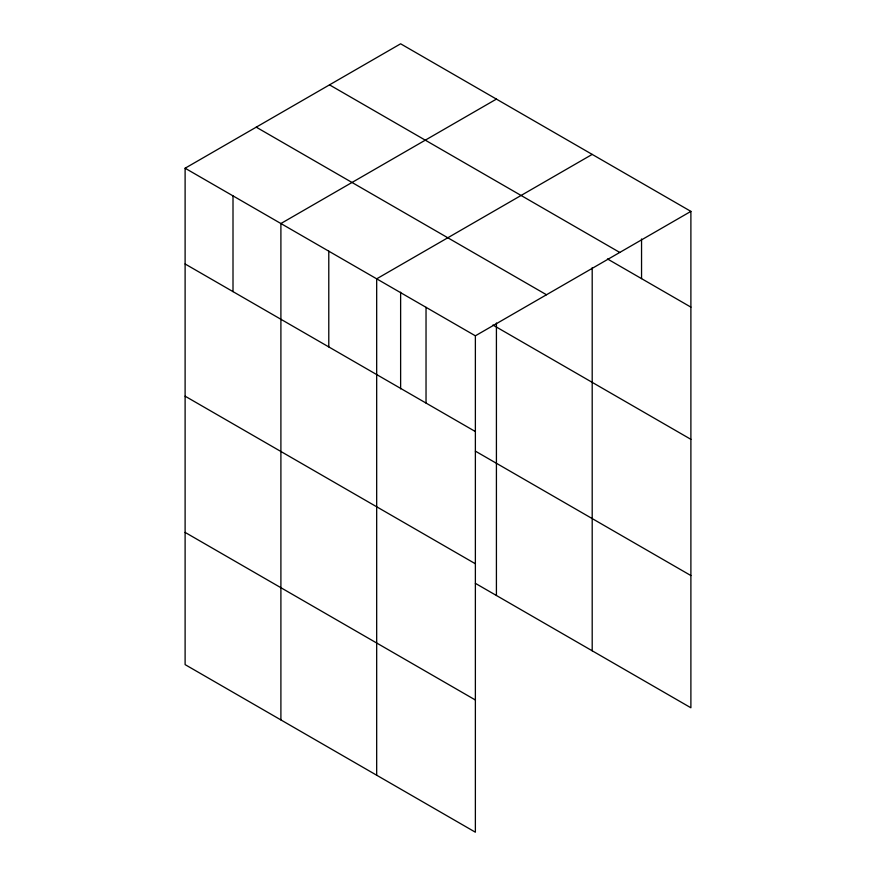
<?xml version="1.0" encoding="UTF-8"?>
<svg xmlns="http://www.w3.org/2000/svg" width="876" height="876" viewBox="0 0 876 876"><rect width="100%" height="100%" fill="white"/><g stroke="black" fill="none" stroke-linecap="round" stroke-linejoin="round"><path stroke-width="1.31" d="M185.11 168.225L475.372 335.815L475.372 832.2L185.11 664.621L185.11 168.225L400.628 43.8L690.89 211.379L690.89 707.775L475.383 583.35M496.418 99.097L280.9 223.533L280.9 719.919M592.198 154.406L376.68 278.831L376.68 775.227M475.372 335.815L690.89 211.379M329.507 84.862L619.77 252.441M607.473 258.957L690.89 307.126M256.23 127.162L546.493 294.752M492.914 325.029L690.89 439.336M185.11 263.972L475.372 431.55M475.383 451.14L690.89 575.554M185.11 396.182L475.372 563.761M185.11 532.4L475.372 699.99M641.55 238.973L641.55 278.634M592.198 267.684L592.198 650.791M496.418 323.014L496.418 595.494M426.032 307.323L426.032 403.059M400.628 292.19L400.628 388.9M328.785 251.182L328.785 346.918M233.005 195.874L233.005 291.62"/></g></svg>
